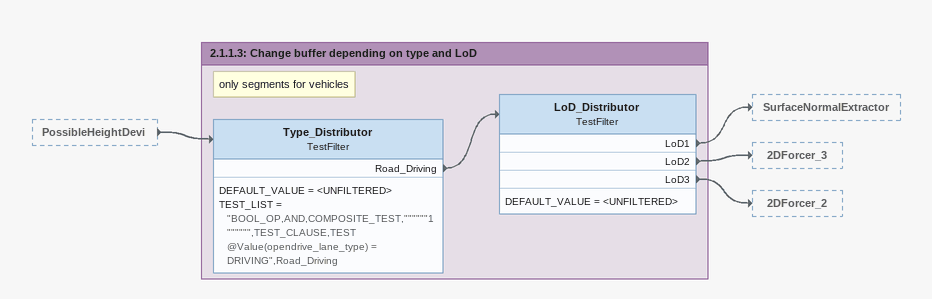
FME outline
PossibleHeightDevi [outside]
    -> Type_Distributor

Bookmark: 2.1.1.3: Change buffer depending on type and LoD
Note: only segments for vehicles
Type_Distributor: TestFilter
    DEFAULT_VALUE = <UNFILTERED>
    TEST_LIST = "BOOL_OP,AND,COMPOSITE_TEST,""""""1"""""",TEST_CLAUSE,TEST @Value(opendrive_lane_type) = DRIVING",Road_Driving
    Road_Driving -> LoD_Distributor
LoD_Distributor: TestFilter
    DEFAULT_VALUE = <UNFILTERED>
    LoD1 -> SurfaceNormalExtractor
    LoD2 -> 2DForcer_3
    LoD3 -> 2DForcer_2
